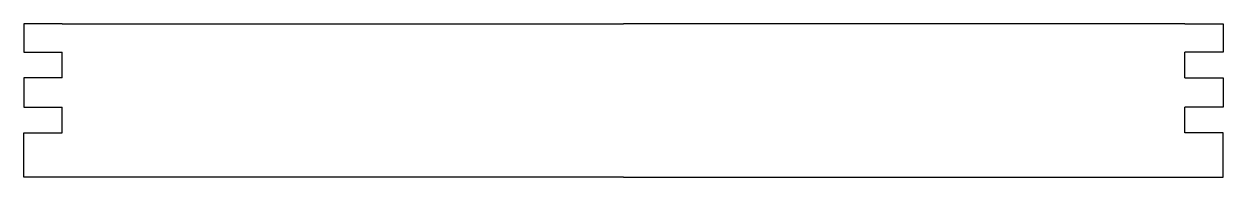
# Model space of a CAD drawing. Header units: millimetres. Extents: x -131 to 131, y 0 to 34.
import ezdxf

# ---------------------------------------------------------------- set-up
doc = ezdxf.new("R2010")
doc.units = ezdxf.units.MM
doc.layers.get('0').update_dxf_attribs({"linetype": 'CONTINUOUS'})

msp = doc.modelspace()

# ---------------------------------------------------------------- linework, layer by layer
for p, q in [((-122.5, 33.5), (-130.8, 33.5)), ((-130.8, 33.5), (-130.8, 27.3)), ((-122.5, 33.5), (0, 33.5)), ((122.5, 33.5), (0, 33.5)), ((122.5, 33.5), (130.8, 33.5)), ((130.8, 33.5), (130.8, 27.3)), ((-130.8, 27.3), (-122.5, 27.3)), ((-122.5, 21.7), (-122.5, 27.3)), ((130.8, 27.3), (122.5, 27.3)), ((122.5, 21.7), (122.5, 27.3)), ((-122.5, 21.7), (-130.8, 21.7)), ((-130.8, 21.7), (-130.8, 15.3)), ((122.5, 21.7), (130.8, 21.7)), ((130.8, 21.7), (130.8, 15.3)), ((-130.8, 15.3), (-122.5, 15.3)), ((-122.5, 9.7), (-122.5, 15.3)), ((130.8, 15.3), (122.5, 15.3)), ((122.5, 9.7), (122.5, 15.3)), ((-130.8, 0), (-130.8, 9.7)), ((-130.8, 9.7), (-122.5, 9.7)), ((130.8, 9.7), (122.5, 9.7)), ((130.8, 0), (130.8, 9.7)), ((-122.5, 0), (-130.8, 0)), ((0, 0), (-122.5, 0)), ((0, 0), (122.5, 0)), ((122.5, 0), (130.8, 0))]:
    msp.add_line(p, q)

doc.saveas('drawing.dxf')
